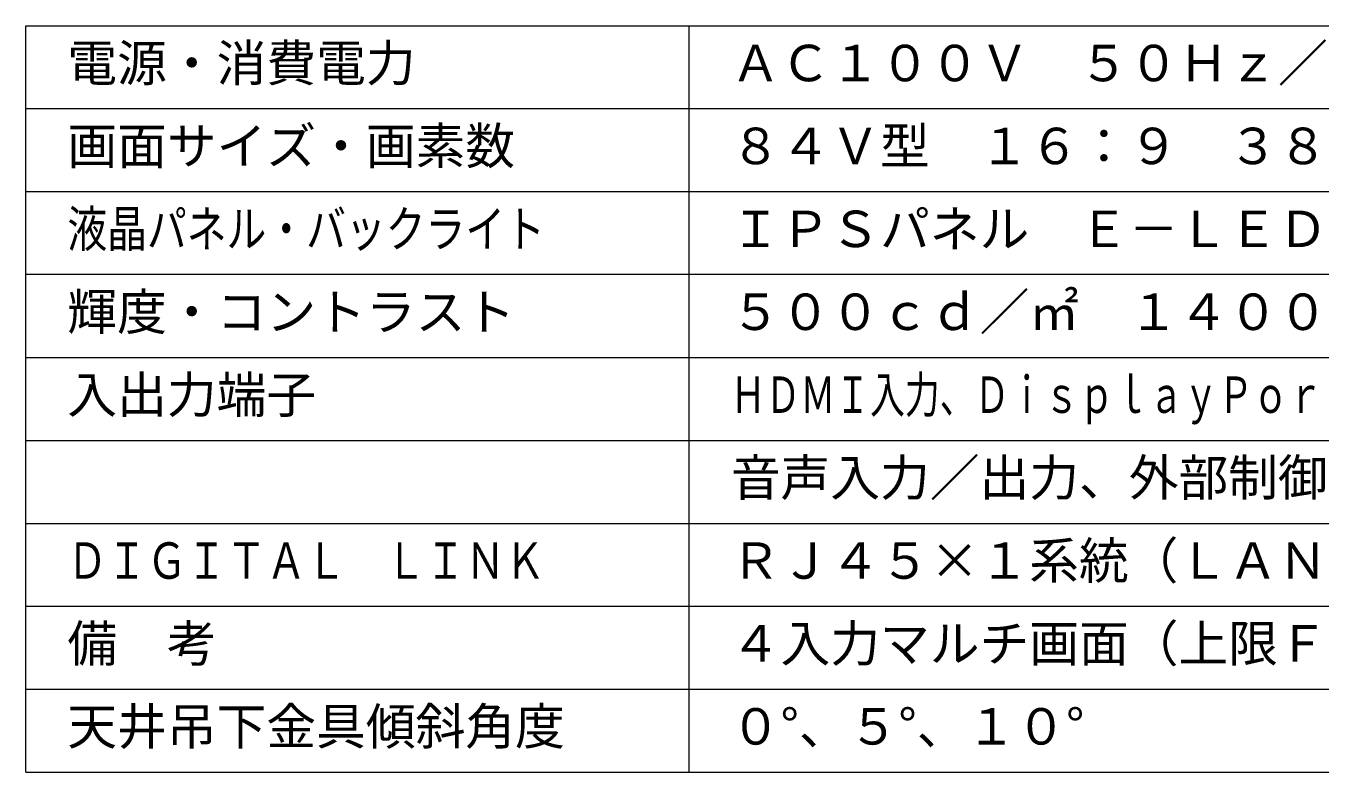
# Model space of a CAD drawing. Units: millimetres, scale not verified. Extents: x -62 to 63, y -56 to 57.
# Drawn here: x -62.5 to 15.5, y -56.5 to -11.5 of the extents above; entities that cross this region are included whole.
import ezdxf
from ezdxf.enums import TextEntityAlignment as Align

# ---------------------------------------------------------------- set-up
doc = ezdxf.new("R2010")
doc.units = ezdxf.units.MM
doc.header["$LTSCALE"] = 0.125
doc.layers.add('0-1_MOJI1', color=7, linetype='Continuous')
doc.layers.add('0-2_WAKU', color=1, linetype='Continuous', lineweight=18)
doc.styles.add('ＭＳ ゴシック', font='')
doc.styles.get('ＭＳ ゴシック').set_extended_font_data('MS Gothic')

msp = doc.modelspace()

# ---------------------------------------------------------------- linework, layer by layer
at = {"layer": '0-2_WAKU', "color": 4}
for p, q in [((-62.4976, -11.4967), (62.5024, -11.4967)), ((-62.4976, -56.4967), (-62.4976, -11.4967)), ((-22.4976, -56.4967), (-22.4976, -11.4967)), ((-62.4976, -56.4967), (62.5024, -56.4967))]:
    msp.add_line(p, q, dxfattribs=at)
at = {"layer": '0-2_WAKU'}
for p, q in [((62.5024, -16.4967), (-62.4976, -16.4967)), ((62.5024, -21.4967), (-62.4976, -21.4967)), ((62.5024, -26.4967), (-62.4976, -26.4967)), ((-62.4976, -31.4967), (62.5024, -31.4967)), ((-62.4976, -36.4967), (62.5024, -36.4967)), ((-62.4976, -41.4967), (62.5024, -41.4967)), ((-62.4976, -46.4967), (62.5024, -46.4967)), ((-62.4976, -51.4967), (62.5024, -51.4967))]:
    msp.add_line(p, q, dxfattribs=at)

# ---------------------------------------------------------------- texts
at = {"layer": '0-1_MOJI1', "style": 'ＭＳ ゴシック'}
for s, p in [('電源・消費電力', (-59.9976, -15.4967)), ('ＡＣ１００Ｖ\u3000５０Ｈｚ／６０Ｈｚ\u3000５６０Ｗ', (-19.9976, -15.4967)), ('画面サイズ・画素数', (-59.9976, -20.4967)), ('８４Ｖ型\u3000１６：９\u3000３８４０×２１６０画素', (-19.9976, -20.4967)), ('ＩＰＳパネル\u3000Ｅ－ＬＥＤ', (-19.9976, -25.4967)), ('５００ｃｄ／㎡\u3000１４００：１', (-19.9976, -30.4967)), ('輝度・コントラスト', (-59.9976, -30.4967)), ('入出力端子', (-59.9976, -35.4967)), ('音声入力／出力、外部制御端子、ＳＬＯＴ\u3000ＮＸ', (-19.9976, -40.4967)), ('ＲＪ４５×１系統（ＬＡＮと共用）', (-19.9976, -45.4967)), ('備\u3000考', (-59.9976, -50.4967)), ('４入力マルチ画面（上限ＦＨＤ）', (-19.9976, -50.4967)), ('天井吊下金具傾斜角度', (-59.9976, -55.4967)), ('０°、５°、１０°', (-19.9976, -55.4967))]:
    msp.add_text(s, height=2.199, dxfattribs=at).set_placement(p, align=Align.BOTTOM_LEFT)
for s, width, p in [('液晶パネル・バックライト', 0.8, (-59.9976, -25.4967)), ('ＨＤＭＩ入力、ＤｉｓｐｌａｙＰｏｒｔ入力、ＤＶＩ－Ｄ入力、ＰＣ入力、', 0.7, (-19.9976, -35.4967)), ('ＤＩＧＩＴＡＬ\u3000ＬＩＮＫ', 0.8, (-59.9976, -45.4967))]:
    msp.add_text(s, height=2.199, dxfattribs=dict(at, width=width)).set_placement(p, align=Align.BOTTOM_LEFT)

doc.saveas('drawing.dxf')
